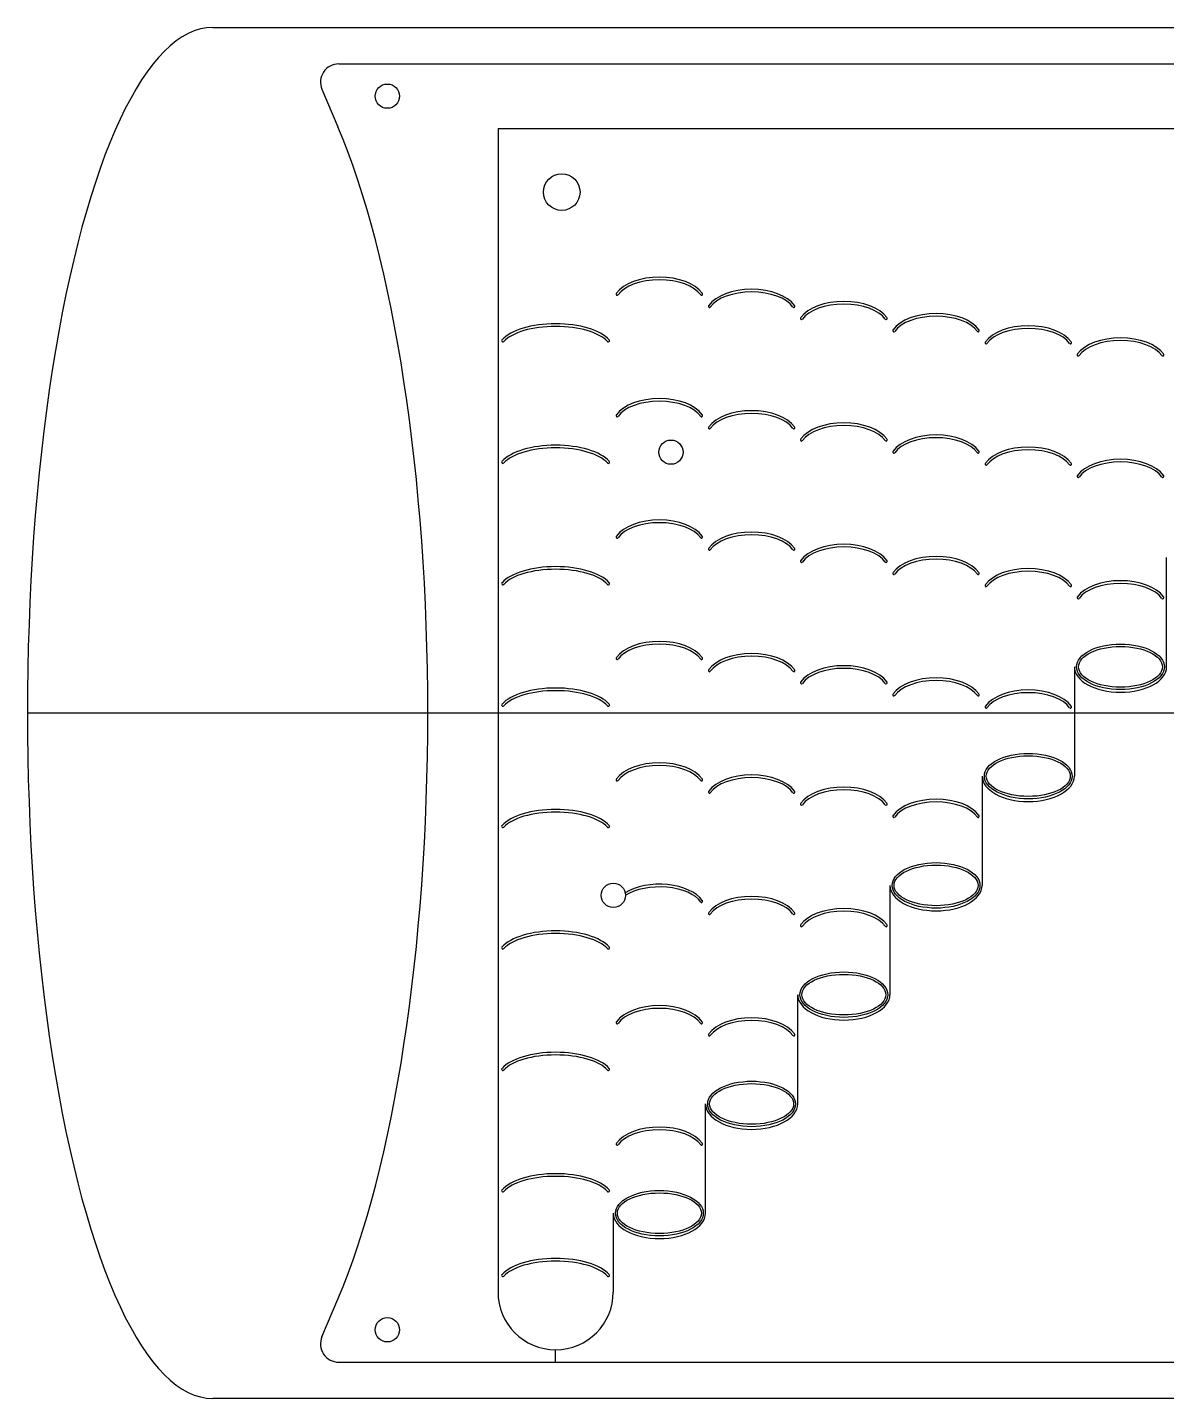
# Model space of a CAD drawing. Header units: millimetres. Extents: x -1211 to -100, y -1155 to 1320.
# Drawn here: x -941 to -847.1, y 992.9 to 1105.8 of the extents above; entities that cross this region are included whole.
import ezdxf

# ---------------------------------------------------------------- set-up
doc = ezdxf.new("R2010")
doc.units = ezdxf.units.MM
doc.layers.get('0').update_dxf_attribs({"lineweight": 25, "true_color": 0xffffff})
doc.layers.add('f1', color=7, linetype='Continuous', lineweight=25, true_color=0x000000)

msp = doc.modelspace()

# ---------------------------------------------------------------- linework, layer by layer
for p, q in [((-925.74, 1105.84), (-595.38, 1105.84)), ((-915.36, 1102.84), (-588.26, 1102.84)), ((-916.74, 1100.75), (-915.43, 1097.66)), ((-902.23, 1097.53), (-615.43, 1097.53)), ((-941.01, 1049.38), (-577.65, 1049.38)), ((-916.74, 998), (-915.43, 1001.09)), ((-897.48, 995.94), (-897.48, 996.94)), ((-915.36, 995.91), (-588.26, 995.91)), ((-595.38, 992.91), (-925.74, 992.91))]:
    msp.add_line(p, q)
for centre, radius in [((-911.35, 1100.18), 1), ((-896.98, 1092.28), 1.51), ((-887.98, 1070.86), 1), ((-911.35, 998.58), 1)]:
    msp.add_circle(centre, radius)
for centre, start, end in [((-915.36, 1101.34), 90, 203.0738), ((-915.36, 997.41), 156.9262, 270)]:
    msp.add_arc(centre, 1.5, start, end)
for centre, major_axis, ratio, start_param, end_param in [((-925.74, 1049.38), (0, 56.46), 0.270448, 0, 3.141593), ((-925.74, 1049.38), (0, 56.46), 0.270448, 0, 3.141593), ((-925.01, 1049.38), (0, 58.46), 0.29078, 3.740536, 5.684242)]:
    msp.add_ellipse(centre, major_axis=major_axis, ratio=ratio, start_param=start_param, end_param=end_param)
at = {"layer": 'f1'}
for p, q in [((-902.23, 1097.53), (-902.23, 1001.69)), ((-847.13, 1053.18), (-847.13, 1062.18)), ((-854.73, 1053.18), (-854.73, 1044.18)), ((-862.33, 1044.18), (-862.33, 1035.18)), ((-869.93, 1035.18), (-869.93, 1026.18)), ((-877.53, 1017.18), (-877.53, 1026.18)), ((-885.13, 1008.18), (-885.13, 1017.18)), ((-892.73, 1008.18), (-892.73, 1001.69))]:
    msp.add_line(p, q, dxfattribs=at)
msp.add_circle((-892.73, 1034.36), 1, dxfattribs=at)
at = {"layer": 'f1', "color": 5, "true_color": 0x0000ff}
for centre, start, end in [((-901.83, 1080.04), 135.4006, 321.3987), ((-893.14, 1080.04), 218.6013, 44.5994), ((-901.83, 1070.04), 135.4006, 321.3987), ((-893.14, 1070.04), 218.6013, 44.5994), ((-901.83, 1060.04), 135.4006, 321.3987), ((-893.14, 1060.04), 218.6013, 44.5994), ((-901.83, 1050.04), 135.4006, 321.3987), ((-893.14, 1050.04), 218.6013, 44.5994), ((-901.83, 1040.04), 135.4006, 321.3987), ((-893.14, 1040.04), 218.6013, 44.5994), ((-901.83, 1030.04), 135.4006, 321.3987), ((-893.14, 1030.04), 218.6013, 44.5994), ((-901.83, 1020.04), 135.4006, 321.3987), ((-893.14, 1020.04), 218.6013, 44.5994), ((-901.83, 1010.04), 135.4006, 321.3987), ((-893.14, 1010.04), 218.6013, 44.5994), ((-901.83, 1003.06), 135.4006, 321.3987), ((-893.14, 1003.06), 218.6013, 44.5994)]:
    msp.add_arc(centre, 0.103, start, end, dxfattribs=at)
at = {"layer": 'f1'}
msp.add_arc((-897.48, 1001.69), 4.75, 180, 360, dxfattribs=at)
at = {"layer": 'f1', "color": 5, "true_color": 0x0000ff}
for centre, major_axis, ratio, start_param, end_param in [((-888.93, 1083.18), (3.8, 0), 0.55122, 0.375247, 2.766345), ((-888.93, 1083.18), (3.62, 0), 0.517205, 0.343264, 2.798328), ((-881.33, 1082.18), (3.8, 0), 0.55122, 0.375247, 2.766345), ((-892.41, 1083.88), (0, 0.103), 0.8, 0.79239, 4.038669), ((-885.45, 1083.88), (0, 0.103), 0.8, 2.244517, 5.490795), ((-881.33, 1082.18), (3.62, 0), 0.517205, 0.343264, 2.798328), ((-873.73, 1081.18), (-3.8, 0), 0.55122, 3.51684, 5.907938), ((-873.73, 1081.18), (-3.62, 0), 0.517205, 3.484857, 5.939921), ((-884.81, 1082.88), (0, 0.103), 0.8, 0.79239, 4.038669), ((-877.85, 1082.88), (0, 0.103), 0.8, 2.244517, 5.490795), ((-877.21, 1081.88), (0, 0.103), 0.8, 0.79239, 4.038669), ((-870.25, 1081.88), (0, 0.103), 0.8, 2.244517, 5.490795), ((-866.13, 1080.18), (3.8, 0), 0.55122, 0.375247, 2.766345), ((-866.13, 1080.18), (3.62, 0), 0.517205, 0.343264, 2.798328), ((-897.48, 1079.34), (4.75, 0), 0.440976, 0.375247, 2.766345), ((-897.48, 1079.34), (4.53, 0), 0.413764, 0.343264, 2.798328), ((-869.61, 1080.88), (0, 0.103), 0.8, 0.79239, 4.038669), ((-862.65, 1080.88), (0, 0.103), 0.8, 2.244517, 5.490795), ((-858.53, 1079.18), (3.8, 0), 0.55122, 0.375247, 2.766345), ((-858.53, 1079.18), (3.62, 0), 0.517205, 0.343264, 2.798328), ((-862.01, 1079.88), (0, 0.103), 0.8, 0.79239, 4.038669), ((-855.05, 1079.88), (0, 0.103), 0.8, 2.244517, 5.490795), ((-850.93, 1078.18), (3.8, 0), 0.55122, 0.375247, 2.766345), ((-850.93, 1078.18), (3.62, 0), 0.517205, 0.343264, 2.798328), ((-854.41, 1078.88), (0, 0.103), 0.8, 0.79239, 4.038669), ((-847.45, 1078.88), (0, 0.103), 0.8, 2.244517, 5.490795), ((-888.93, 1073.18), (3.8, 0), 0.55122, 0.375247, 2.766345), ((-892.41, 1073.88), (0, 0.103), 0.8, 0.79239, 4.038669), ((-888.93, 1073.18), (3.62, 0), 0.517205, 0.343264, 2.798328), ((-885.45, 1073.88), (0, 0.103), 0.8, 2.244517, 5.490795), ((-881.33, 1072.18), (-3.8, 0), 0.55122, 3.51684, 5.907938), ((-881.33, 1072.18), (-3.62, 0), 0.517205, 3.484857, 5.939921), ((-884.81, 1072.88), (0, 0.103), 0.8, 0.79239, 4.038669), ((-877.85, 1072.88), (0, 0.103), 0.8, 2.244517, 5.490795), ((-873.73, 1071.18), (3.8, 0), 0.55122, 0.375247, 2.766345), ((-873.73, 1071.18), (3.62, 0), 0.517205, 0.343264, 2.798328), ((-877.21, 1071.88), (0, 0.103), 0.8, 0.79239, 4.038669), ((-870.25, 1071.88), (0, 0.103), 0.8, 2.244517, 5.490795), ((-866.13, 1070.18), (3.8, 0), 0.55122, 0.375247, 2.766345), ((-866.13, 1070.18), (3.62, 0), 0.517205, 0.343264, 2.798328), ((-897.48, 1069.34), (4.75, 0), 0.440976, 0.375247, 2.766345), ((-897.48, 1069.34), (4.53, 0), 0.413764, 0.343264, 2.798328), ((-869.61, 1070.88), (0, 0.103), 0.8, 0.79239, 4.038669), ((-862.65, 1070.88), (0, 0.103), 0.8, 2.244517, 5.490795), ((-858.53, 1069.18), (3.8, 0), 0.55122, 0.375247, 2.766345), ((-858.53, 1069.18), (3.62, 0), 0.517205, 0.343264, 2.798328), ((-862.01, 1069.88), (0, 0.103), 0.8, 0.79239, 4.038669), ((-855.05, 1069.88), (0, 0.103), 0.8, 2.244517, 5.490795), ((-850.93, 1068.18), (3.8, 0), 0.55122, 0.375247, 2.766345), ((-850.93, 1068.18), (3.62, 0), 0.517205, 0.343264, 2.798328), ((-854.41, 1068.88), (0, 0.103), 0.8, 0.79239, 4.038669), ((-847.45, 1068.88), (0, 0.103), 0.8, 2.244517, 5.490795), ((-888.93, 1063.18), (-3.8, 0), 0.55122, 3.51684, 5.907938), ((-888.93, 1063.18), (-3.62, 0), 0.517205, 3.484857, 5.939921), ((-892.41, 1063.88), (0, 0.103), 0.8, 0.79239, 4.038669), ((-885.45, 1063.88), (0, 0.103), 0.8, 2.244517, 5.490795), ((-881.33, 1062.18), (3.8, 0), 0.55122, 0.375247, 2.766345), ((-881.33, 1062.18), (3.62, 0), 0.517205, 0.343264, 2.798328), ((-884.81, 1062.88), (0, 0.103), 0.8, 0.79239, 4.038669), ((-877.85, 1062.88), (0, 0.103), 0.8, 2.244517, 5.490795), ((-873.73, 1061.18), (3.8, 0), 0.55122, 0.375247, 2.766345), ((-873.73, 1061.18), (3.62, 0), 0.517205, 0.343264, 2.798328), ((-877.21, 1061.88), (0, 0.103), 0.8, 0.79239, 4.038669), ((-870.25, 1061.88), (0, 0.103), 0.8, 2.244517, 5.490795), ((-866.13, 1060.18), (3.8, 0), 0.55122, 0.375247, 2.766345), ((-866.13, 1060.18), (3.62, 0), 0.517205, 0.343264, 2.798328), ((-897.48, 1059.34), (4.75, 0), 0.440976, 0.375247, 2.766345), ((-897.48, 1059.34), (4.53, 0), 0.413764, 0.343264, 2.798328), ((-869.61, 1060.88), (0, 0.103), 0.8, 0.79239, 4.038669), ((-862.65, 1060.88), (0, 0.103), 0.8, 2.244517, 5.490795), ((-858.53, 1059.18), (3.8, 0), 0.55122, 0.375247, 2.766345), ((-858.53, 1059.18), (3.62, 0), 0.517205, 0.343264, 2.798328), ((-862.01, 1059.88), (0, 0.103), 0.8, 0.79239, 4.038669), ((-855.05, 1059.88), (0, 0.103), 0.8, 2.244517, 5.490795), ((-850.93, 1058.18), (3.8, 0), 0.55122, 0.375247, 2.766345), ((-850.93, 1058.18), (3.62, 0), 0.517205, 0.343264, 2.798328), ((-854.41, 1058.88), (0, 0.103), 0.8, 0.79239, 4.038669), ((-847.45, 1058.88), (0, 0.103), 0.8, 2.244517, 5.490795), ((-888.93, 1053.18), (3.8, 0), 0.55122, 0.375247, 2.766345), ((-888.93, 1053.18), (3.62, 0), 0.517205, 0.343264, 2.798328), ((-892.41, 1053.88), (0, 0.103), 0.8, 0.79239, 4.038669), ((-885.45, 1053.88), (0, 0.103), 0.8, 2.244517, 5.490795), ((-881.33, 1052.18), (3.8, 0), 0.55122, 0.375247, 2.766345), ((-881.33, 1052.18), (3.62, 0), 0.517205, 0.343264, 2.798328), ((-884.81, 1052.88), (0, 0.103), 0.8, 0.79239, 4.038669), ((-877.85, 1052.88), (0, 0.103), 0.8, 2.244517, 5.490795), ((-873.73, 1051.18), (3.8, 0), 0.55122, 0.375247, 2.766345), ((-873.73, 1051.18), (3.62, 0), 0.517205, 0.343264, 2.798328), ((-897.48, 1049.34), (4.75, 0), 0.440976, 0.375247, 2.766345), ((-877.21, 1051.88), (0, 0.103), 0.8, 0.79239, 4.038669), ((-870.25, 1051.88), (0, 0.103), 0.8, 2.244517, 5.490795), ((-866.13, 1050.18), (3.8, 0), 0.55122, 0.375247, 2.766345), ((-866.13, 1050.18), (3.62, 0), 0.517205, 0.343264, 2.798328), ((-897.48, 1049.34), (4.53, 0), 0.413764, 0.343264, 2.798328), ((-869.61, 1050.88), (0, 0.103), 0.8, 0.79239, 4.038669), ((-862.65, 1050.88), (0, 0.103), 0.8, 2.244517, 5.490795), ((-858.53, 1049.18), (3.8, 0), 0.55122, 0.375247, 2.766345), ((-858.53, 1049.18), (3.62, 0), 0.517205, 0.343264, 2.798328), ((-862.01, 1049.88), (0, 0.103), 0.8, 0.79239, 4.038669), ((-855.05, 1049.88), (0, 0.103), 0.8, 2.244517, 5.490795), ((-888.93, 1043.18), (3.8, 0), 0.55122, 0.375247, 2.766345), ((-888.93, 1043.18), (3.62, 0), 0.517205, 0.343264, 2.798328), ((-892.41, 1043.88), (0, 0.103), 0.8, 0.79239, 4.038669), ((-885.45, 1043.88), (0, 0.103), 0.8, 2.244517, 5.490795), ((-881.33, 1042.18), (3.8, 0), 0.55122, 0.375247, 2.766345), ((-881.33, 1042.18), (3.62, 0), 0.517205, 0.343264, 2.798328), ((-884.81, 1042.88), (0, 0.103), 0.8, 0.79239, 4.038669), ((-877.85, 1042.88), (0, 0.103), 0.8, 2.244517, 5.490795), ((-873.73, 1041.18), (3.8, 0), 0.55122, 0.375247, 2.766345), ((-873.73, 1041.18), (3.62, 0), 0.517205, 0.343264, 2.798328), ((-897.48, 1039.34), (4.75, 0), 0.440976, 0.375247, 2.766345), ((-897.48, 1039.34), (4.53, 0), 0.413764, 0.343264, 2.798328), ((-877.21, 1041.88), (0, 0.103), 0.8, 0.79239, 4.038669), ((-870.25, 1041.88), (0, 0.103), 0.8, 2.244517, 5.490795), ((-866.13, 1040.18), (3.8, 0), 0.55122, 0.375247, 2.766345), ((-866.13, 1040.18), (3.62, 0), 0.517205, 0.343264, 2.798328), ((-869.61, 1040.88), (0, 0.103), 0.8, 0.79239, 4.038669), ((-862.65, 1040.88), (0, 0.103), 0.8, 2.244517, 5.490795), ((-888.93, 1033.18), (3.8, 0), 0.55122, 0.375247, 2.409598), ((-888.93, 1033.18), (3.62, 0), 0.517205, 0.343264, 2.454091), ((-885.45, 1033.88), (0, 0.103), 0.8, 2.244517, 5.490795), ((-881.33, 1032.18), (3.8, 0), 0.55122, 0.375247, 2.766345), ((-881.33, 1032.18), (3.62, 0), 0.517205, 0.343264, 2.798328), ((-884.81, 1032.88), (0, 0.103), 0.8, 0.79239, 4.038669), ((-877.85, 1032.88), (0, 0.103), 0.8, 2.244517, 5.490795), ((-873.73, 1031.18), (3.8, 0), 0.55122, 0.375247, 2.766345), ((-873.73, 1031.18), (3.62, 0), 0.517205, 0.343264, 2.798328), ((-897.48, 1029.34), (4.75, 0), 0.440976, 0.375247, 2.766345), ((-897.48, 1029.34), (4.53, 0), 0.413764, 0.343264, 2.798328), ((-877.21, 1031.88), (0, 0.103), 0.8, 0.79239, 4.038669), ((-870.25, 1031.88), (0, 0.103), 0.8, 2.244517, 5.490795), ((-888.93, 1023.18), (3.8, 0), 0.55122, 0.375247, 2.766345), ((-888.93, 1023.18), (3.62, 0), 0.517205, 0.343264, 2.798328), ((-881.33, 1022.18), (3.8, 0), 0.55122, 0.375247, 2.766345), ((-892.41, 1023.88), (0, 0.103), 0.8, 0.79239, 4.038669), ((-885.45, 1023.88), (0, 0.103), 0.8, 2.244517, 5.490795), ((-881.33, 1022.18), (3.62, 0), 0.517205, 0.343264, 2.798328), ((-884.81, 1022.88), (0, 0.103), 0.8, 0.79239, 4.038669), ((-877.85, 1022.88), (0, 0.103), 0.8, 2.244517, 5.490795), ((-897.48, 1019.34), (4.75, 0), 0.440976, 0.375247, 2.766345), ((-897.48, 1019.34), (4.53, 0), 0.413764, 0.343264, 2.798328), ((-888.93, 1013.18), (3.8, 0), 0.55122, 0.375247, 2.766345), ((-888.93, 1013.18), (3.62, 0), 0.517205, 0.343264, 2.798328), ((-892.41, 1013.88), (0, 0.103), 0.8, 0.79239, 4.038669), ((-885.45, 1013.88), (0, 0.103), 0.8, 2.244517, 5.490795), ((-897.48, 1009.34), (4.75, 0), 0.440976, 0.375247, 2.766345), ((-897.48, 1009.34), (4.53, 0), 0.413764, 0.343264, 2.798328), ((-897.48, 1002.36), (4.75, 0), 0.440976, 0.375247, 2.766345), ((-897.48, 1002.36), (4.53, 0), 0.413764, 0.343264, 2.798328)]:
    msp.add_ellipse(centre, major_axis=major_axis, ratio=ratio, start_param=start_param, end_param=end_param, dxfattribs=at)
for centre, major_axis, ratio in [((-850.93, 1053.18), (3.62, 0), 0.517205), ((-850.93, 1053.18), (-3.46, 0), 0.483354), ((-858.53, 1044.18), (3.62, 0), 0.517205), ((-858.53, 1044.18), (-3.46, 0), 0.483354), ((-866.13, 1035.18), (3.62, 0), 0.517205), ((-866.13, 1035.18), (-3.46, 0), 0.483354), ((-873.73, 1026.18), (3.62, 0), 0.517205), ((-873.73, 1026.18), (-3.46, 0), 0.483354), ((-881.33, 1017.18), (3.62, 0), 0.517205), ((-881.33, 1017.18), (-3.46, 0), 0.483354), ((-888.93, 1008.18), (3.62, 0), 0.517205), ((-888.93, 1008.18), (-3.46, 0), 0.483354)]:
    msp.add_ellipse(centre, major_axis=major_axis, ratio=ratio, dxfattribs=at)
at = {"layer": 'f1'}
for centre in [(-850.93, 1053.18), (-858.53, 1044.18), (-866.13, 1035.18), (-873.73, 1026.18), (-881.33, 1017.18), (-888.93, 1008.18)]:
    msp.add_ellipse(centre, major_axis=(3.8, 0), ratio=0.55122, start_param=3.141593, end_param=0, dxfattribs=at)

doc.saveas('drawing.dxf')
